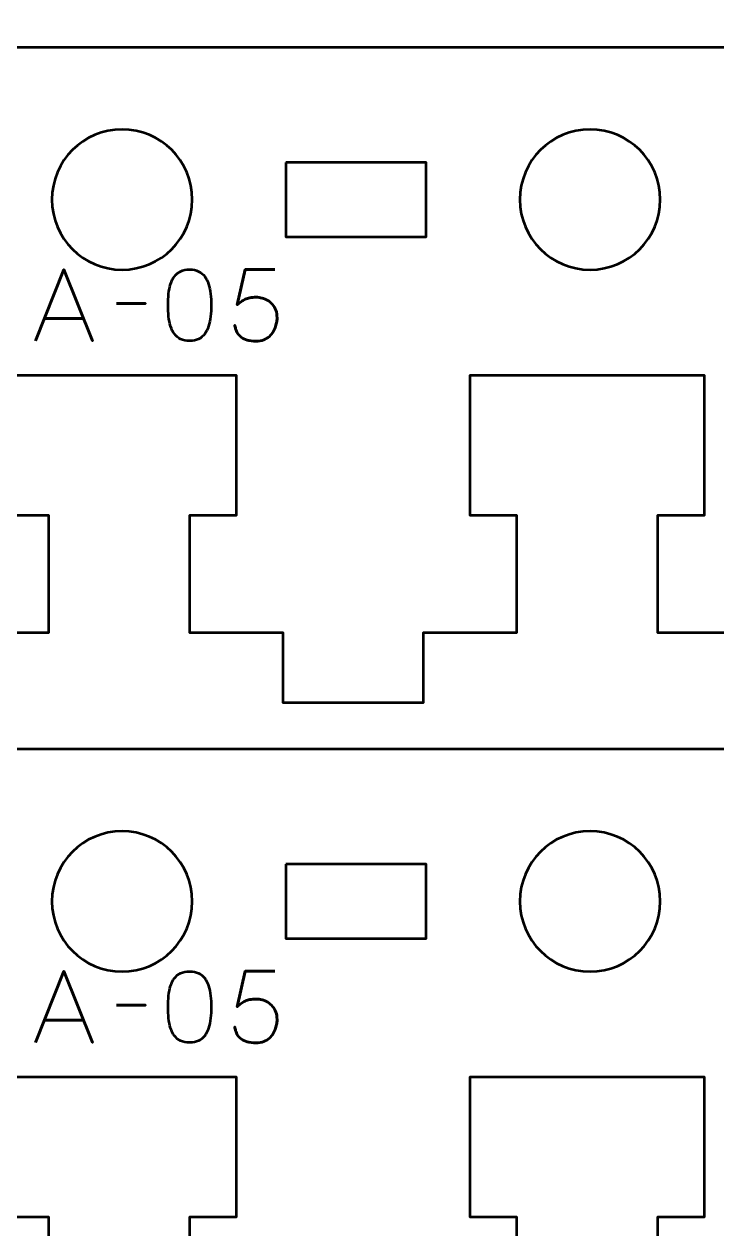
# Model space of a CAD drawing. Header units: centimetres. Extents: x -244 to 242, y -245 to 234.
# Drawn here: x -238.31 to -235.35, y 196.05 to 201.2 of the extents above; entities that cross this region are included whole.
import ezdxf

# ---------------------------------------------------------------- set-up
doc = ezdxf.new("R2010")
doc.units = ezdxf.units.CM
doc.header["$MEASUREMENT"] = 0
doc.layers.add('Layer 1', color=7, linetype='Continuous')

msp = doc.modelspace()

# ---------------------------------------------------------------- linework, layer by layer
at = {"layer": 'Layer 1', "color": 22, "lineweight": 53}
msp.add_open_spline([(-243.95005, 181.60003), (-243.95005, 181.60003), (-243.95005, 233.39993), (-243.95005, 233.39993), (-243.95005, 233.39993), (-243.95005, 233.67707), (-243.72695, 233.90003), (-243.44995, 233.90003), (-243.44995, 233.90003), (-243.44995, 233.90003), (-224.15005, 233.90003), (-224.15005, 233.90003), (-224.15005, 233.90003), (-223.87305, 233.90003), (-223.64995, 233.67707), (-223.64995, 233.39993), (-223.64995, 233.39993), (-223.64995, 233.39993), (-223.64995, 181.60003), (-223.64995, 181.60003), (-223.64995, 181.60003), (-223.64995, 181.32303), (-223.87305, 181.09993), (-224.15005, 181.09993), (-224.15005, 181.09993), (-224.15005, 181.09993), (-243.44995, 181.09993), (-243.44995, 181.09993), (-243.44995, 181.09993), (-243.72695, 181.09993), (-243.95005, 181.32303), (-243.95005, 181.60003)], degree=3, knots=[0, 0, 0, 0, 0.125, 0.125, 0.125, 0.125, 0.25, 0.25, 0.25, 0.25, 0.375, 0.375, 0.375, 0.375, 0.5, 0.5, 0.5, 0.5, 0.625, 0.625, 0.625, 0.625, 0.75, 0.75, 0.75, 0.75, 0.875, 0.875, 0.875, 0.875, 1, 1, 1, 1], dxfattribs=at)
at = {"layer": 'Layer 1', "color": 250, "lineweight": 53}
for points, knots in [([(-234.59992, 198.60007), (-234.59992, 198.60007), (-234.59992, 198.30007), (-234.59992, 198.30007), (-234.59992, 198.30007), (-234.59992, 198.30007), (-235.19992, 198.30007), (-235.19992, 198.30007), (-235.19992, 198.30007), (-235.19992, 198.30007), (-235.19992, 198.60007), (-235.19992, 198.60007), (-235.19992, 198.60007), (-235.19992, 198.60007), (-235.59992, 198.60006), (-235.59992, 198.60006), (-235.59992, 198.60006), (-235.59992, 198.60006), (-235.59992, 199.10007), (-235.59992, 199.10007), (-235.59992, 199.10007), (-235.59992, 199.10007), (-235.39992, 199.10008), (-235.39992, 199.10008), (-235.39992, 199.10008), (-235.39992, 199.10008), (-235.39992, 199.70007), (-235.39992, 199.70007), (-235.39992, 199.70007), (-235.78325, 199.70007), (-236.01659, 199.70007), (-236.39992, 199.70007), (-236.39992, 199.70007), (-236.39992, 199.70007), (-236.39992, 199.10008), (-236.39992, 199.10008), (-236.39992, 199.10008), (-236.39992, 199.10008), (-236.19992, 199.10007), (-236.19992, 199.10007), (-236.19992, 199.10007), (-236.19992, 199.10007), (-236.19992, 198.60007), (-236.19992, 198.60007), (-236.19992, 198.60007), (-236.19992, 198.60007), (-236.59992, 198.60007), (-236.59992, 198.60007), (-236.59992, 198.60007), (-236.59992, 198.60007), (-236.59992, 198.30007), (-236.59992, 198.30007), (-236.59992, 198.30007), (-236.59992, 198.30007), (-237.19992, 198.30007), (-237.19992, 198.30007), (-237.19992, 198.30007), (-237.19992, 198.30007), (-237.19992, 198.60007), (-237.19992, 198.60007), (-237.19992, 198.60007), (-237.19992, 198.60007), (-237.59992, 198.60007), (-237.59992, 198.60007), (-237.59992, 198.60007), (-237.59992, 198.60007), (-237.59992, 199.10007), (-237.59992, 199.10007), (-237.59992, 199.10007), (-237.59992, 199.10007), (-237.39992, 199.10008), (-237.39992, 199.10008), (-237.39992, 199.10008), (-237.39992, 199.10008), (-237.39992, 199.70007), (-237.39992, 199.70007), (-237.39992, 199.70007), (-237.78325, 199.70007), (-238.01658, 199.70007), (-238.39991, 199.70007), (-238.39991, 199.70007), (-238.39991, 199.70007), (-238.39991, 199.10008), (-238.39991, 199.10008), (-238.39991, 199.10008), (-238.39991, 199.10008), (-238.19991, 199.10007), (-238.19991, 199.10007), (-238.19991, 199.10007), (-238.19991, 199.10007), (-238.19991, 198.60006), (-238.19991, 198.60006), (-238.19991, 198.60006), (-238.19991, 198.60006), (-238.59991, 198.60007), (-238.59991, 198.60007), (-238.59991, 198.60007), (-238.59991, 198.60007), (-238.59991, 198.30007), (-238.59991, 198.30007), (-238.59991, 198.30007), (-238.59991, 198.30007), (-239.19991, 198.30007), (-239.19991, 198.30007), (-239.19991, 198.30007), (-239.19991, 198.30007), (-239.19991, 198.60007), (-239.19991, 198.60007), (-239.19991, 198.60007), (-239.19991, 198.60007), (-239.59991, 198.60007), (-239.59991, 198.60007), (-239.59991, 198.60007), (-239.59991, 198.60007), (-239.59991, 199.10007), (-239.59991, 199.10007), (-239.59991, 199.10007), (-239.59991, 199.10007), (-239.39991, 199.10008), (-239.39991, 199.10008), (-239.39991, 199.10008), (-239.39991, 199.10008), (-239.39991, 199.70007), (-239.39991, 199.70007), (-239.39991, 199.70007), (-239.78324, 199.70007), (-240.01658, 199.70007), (-240.39991, 199.70007), (-240.39991, 199.70007), (-240.39991, 199.70007), (-240.39991, 199.10008), (-240.39991, 199.10008), (-240.39991, 199.10008), (-240.39991, 199.10008), (-240.19991, 199.10007), (-240.19991, 199.10007), (-240.19991, 199.10007), (-240.19991, 199.10007), (-240.19991, 198.60006), (-240.19991, 198.60006), (-240.19991, 198.60006), (-240.19991, 198.60006), (-240.59991, 198.60007), (-240.59991, 198.60007), (-240.59991, 198.60007), (-240.59991, 198.60007), (-240.59991, 198.30007), (-240.59991, 198.30007), (-240.59991, 198.30007), (-240.59991, 198.30007), (-241.19991, 198.30007), (-241.19991, 198.30007), (-241.19991, 198.30007), (-241.19991, 198.30007), (-241.19991, 198.60007), (-241.19991, 198.60007), (-241.19991, 198.60007), (-241.19991, 198.60007), (-241.59991, 198.60007), (-241.59991, 198.60007), (-241.59991, 198.60007), (-241.59991, 198.60007), (-241.59991, 199.10007), (-241.59991, 199.10007), (-241.59991, 199.10007), (-241.59991, 199.10007), (-241.39991, 199.10008), (-241.39991, 199.10008), (-241.39991, 199.10008), (-241.39991, 199.10008), (-241.39991, 199.70007), (-241.39991, 199.70007), (-241.39991, 199.70007), (-241.78324, 199.70007), (-242.01658, 199.70007), (-242.39991, 199.70007), (-242.39991, 199.70007), (-242.39991, 199.70007), (-242.39991, 199.10008), (-242.39991, 199.10008), (-242.39991, 199.10008), (-242.39991, 199.10008), (-242.19991, 199.10007), (-242.19991, 199.10007), (-242.19991, 199.10007), (-242.19991, 199.10007), (-242.19991, 198.60006), (-242.19991, 198.60006), (-242.19991, 198.60006), (-242.19991, 198.60006), (-242.59991, 198.60007), (-242.59991, 198.60007), (-242.59991, 198.60007), (-242.59991, 198.60007), (-242.59991, 198.30007), (-242.59991, 198.30007), (-242.59991, 198.30007), (-242.59991, 198.30007), (-243.17491, 198.30007), (-243.17491, 198.30007), (-243.17491, 198.30007), (-243.17491, 198.30007), (-243.18548, 200.29132), (-243.18548, 200.29132), (-243.18548, 200.29132), (-243.18548, 200.29132), (-242.58741, 200.29132), (-242.58741, 200.29132), (-242.58741, 200.29132), (-242.58741, 200.29132), (-242.58741, 200.60882), (-242.58741, 200.60882), (-242.58741, 200.60882), (-242.58741, 200.60882), (-243.1873, 200.60882), (-243.1873, 200.60882), (-243.1873, 200.60882), (-243.18263, 200.88087), (-242.96057, 201.10007), (-242.68741, 201.10007), (-242.68741, 201.10007), (-242.68741, 201.10007), (-233.08742, 201.10007), (-233.08742, 201.10007), (-233.08742, 201.10007), (-232.81426, 201.10007), (-232.5922, 200.88087), (-232.58753, 200.60882), (-232.58753, 200.60882), (-232.58753, 200.60882), (-233.18742, 200.60882), (-233.18742, 200.60882), (-233.18742, 200.60882), (-233.18742, 200.60882), (-233.18742, 200.29132), (-233.18742, 200.29132), (-233.18742, 200.29132), (-233.18742, 200.29132), (-232.58742, 200.29132), (-232.58742, 200.29132), (-232.58742, 200.29132), (-232.58742, 200.29132), (-232.58742, 198.60006), (-232.58742, 198.60006), (-232.58742, 198.60006), (-232.58742, 198.60006), (-232.58742, 198.60007), (-232.58742, 198.60007), (-232.58742, 198.60007), (-232.58742, 198.60007), (-232.58742, 198.30007), (-232.58742, 198.30007), (-232.58742, 198.30007), (-232.58742, 198.30007), (-233.19992, 198.30007), (-233.19992, 198.30007), (-233.19992, 198.30007), (-233.19992, 198.30007), (-233.19992, 198.60007), (-233.19992, 198.60007), (-233.19992, 198.60007), (-233.19992, 198.60007), (-233.59992, 198.60006), (-233.59992, 198.60006), (-233.59992, 198.60006), (-233.59992, 198.60006), (-233.59992, 199.10007), (-233.59992, 199.10007), (-233.59992, 199.10007), (-233.59992, 199.10007), (-233.39992, 199.10008), (-233.39992, 199.10008), (-233.39992, 199.10008), (-233.39992, 199.10008), (-233.39992, 199.70007), (-233.39992, 199.70007), (-233.39992, 199.70007), (-233.78325, 199.70007), (-234.01659, 199.70007), (-234.39992, 199.70007), (-234.39992, 199.70007), (-234.39992, 199.70007), (-234.39992, 199.10008), (-234.39992, 199.10008), (-234.39992, 199.10008), (-234.39992, 199.10008), (-234.19992, 199.10007), (-234.19992, 199.10007), (-234.19992, 199.10007), (-234.19992, 199.10007), (-234.19992, 198.60007), (-234.19992, 198.60007), (-234.19992, 198.60007), (-234.19992, 198.60007), (-234.59992, 198.60007), (-234.59992, 198.60007)], [0, 0, 0, 0, 0.0135135, 0.0135135, 0.0135135, 0.0135135, 0.027027, 0.027027, 0.027027, 0.027027, 0.0405405, 0.0405405, 0.0405405, 0.0405405, 0.0540541, 0.0540541, 0.0540541, 0.0540541, 0.0675676, 0.0675676, 0.0675676, 0.0675676, 0.0810811, 0.0810811, 0.0810811, 0.0810811, 0.0945946, 0.0945946, 0.0945946, 0.0945946, 0.1081081, 0.1081081, 0.1081081, 0.1081081, 0.1216216, 0.1216216, 0.1216216, 0.1216216, 0.1351351, 0.1351351, 0.1351351, 0.1351351, 0.1486486, 0.1486486, 0.1486486, 0.1486486, 0.1621622, 0.1621622, 0.1621622, 0.1621622, 0.1756757, 0.1756757, 0.1756757, 0.1756757, 0.1891892, 0.1891892, 0.1891892, 0.1891892, 0.2027027, 0.2027027, 0.2027027, 0.2027027, 0.2162162, 0.2162162, 0.2162162, 0.2162162, 0.2297297, 0.2297297, 0.2297297, 0.2297297, 0.2432432, 0.2432432, 0.2432432, 0.2432432, 0.2567568, 0.2567568, 0.2567568, 0.2567568, 0.2702703, 0.2702703, 0.2702703, 0.2702703, 0.2837838, 0.2837838, 0.2837838, 0.2837838, 0.2972973, 0.2972973, 0.2972973, 0.2972973, 0.3108108, 0.3108108, 0.3108108, 0.3108108, 0.3243243, 0.3243243, 0.3243243, 0.3243243, 0.3378378, 0.3378378, 0.3378378, 0.3378378, 0.3513514, 0.3513514, 0.3513514, 0.3513514, 0.3648649, 0.3648649, 0.3648649, 0.3648649, 0.3783784, 0.3783784, 0.3783784, 0.3783784, 0.3918919, 0.3918919, 0.3918919, 0.3918919, 0.4054054, 0.4054054, 0.4054054, 0.4054054, 0.4189189, 0.4189189, 0.4189189, 0.4189189, 0.4324324, 0.4324324, 0.4324324, 0.4324324, 0.4459459, 0.4459459, 0.4459459, 0.4459459, 0.4594595, 0.4594595, 0.4594595, 0.4594595, 0.472973, 0.472973, 0.472973, 0.472973, 0.4864865, 0.4864865, 0.4864865, 0.4864865, 0.5, 0.5, 0.5, 0.5, 0.5135135, 0.5135135, 0.5135135, 0.5135135, 0.527027, 0.527027, 0.527027, 0.527027, 0.5405405, 0.5405405, 0.5405405, 0.5405405, 0.5540541, 0.5540541, 0.5540541, 0.5540541, 0.5675676, 0.5675676, 0.5675676, 0.5675676, 0.5810811, 0.5810811, 0.5810811, 0.5810811, 0.5945946, 0.5945946, 0.5945946, 0.5945946, 0.6081081, 0.6081081, 0.6081081, 0.6081081, 0.6216216, 0.6216216, 0.6216216, 0.6216216, 0.6351351, 0.6351351, 0.6351351, 0.6351351, 0.6486486, 0.6486486, 0.6486486, 0.6486486, 0.6621622, 0.6621622, 0.6621622, 0.6621622, 0.6756757, 0.6756757, 0.6756757, 0.6756757, 0.6891892, 0.6891892, 0.6891892, 0.6891892, 0.7027027, 0.7027027, 0.7027027, 0.7027027, 0.7162162, 0.7162162, 0.7162162, 0.7162162, 0.7297297, 0.7297297, 0.7297297, 0.7297297, 0.7432432, 0.7432432, 0.7432432, 0.7432432, 0.7567568, 0.7567568, 0.7567568, 0.7567568, 0.7702703, 0.7702703, 0.7702703, 0.7702703, 0.7837838, 0.7837838, 0.7837838, 0.7837838, 0.7972973, 0.7972973, 0.7972973, 0.7972973, 0.8108108, 0.8108108, 0.8108108, 0.8108108, 0.8243243, 0.8243243, 0.8243243, 0.8243243, 0.8378378, 0.8378378, 0.8378378, 0.8378378, 0.8513514, 0.8513514, 0.8513514, 0.8513514, 0.8648649, 0.8648649, 0.8648649, 0.8648649, 0.8783784, 0.8783784, 0.8783784, 0.8783784, 0.8918919, 0.8918919, 0.8918919, 0.8918919, 0.9054054, 0.9054054, 0.9054054, 0.9054054, 0.9189189, 0.9189189, 0.9189189, 0.9189189, 0.9324324, 0.9324324, 0.9324324, 0.9324324, 0.9459459, 0.9459459, 0.9459459, 0.9459459, 0.9594595, 0.9594595, 0.9594595, 0.9594595, 0.972973, 0.972973, 0.972973, 0.972973, 0.9864865, 0.9864865, 0.9864865, 0.9864865, 1, 1, 1, 1]), ([(-237.88742, 200.75007), (-237.72176, 200.75007), (-237.58742, 200.61573), (-237.58742, 200.45007), (-237.58742, 200.45007), (-237.58742, 200.28441), (-237.72176, 200.15007), (-237.88742, 200.15007), (-237.88742, 200.15007), (-238.05307, 200.15007), (-238.18741, 200.28441), (-238.18741, 200.45007), (-238.18741, 200.45007), (-238.18741, 200.61573), (-238.05307, 200.75007), (-237.88742, 200.75007)], [0, 0, 0, 0, 0.25, 0.25, 0.25, 0.25, 0.5, 0.5, 0.5, 0.5, 0.75, 0.75, 0.75, 0.75, 1, 1, 1, 1]), ([(-235.88742, 200.75007), (-235.72176, 200.75007), (-235.58742, 200.61573), (-235.58742, 200.45007), (-235.58742, 200.45007), (-235.58742, 200.28441), (-235.72176, 200.15007), (-235.88742, 200.15007), (-235.88742, 200.15007), (-236.05308, 200.15007), (-236.18742, 200.28441), (-236.18742, 200.45007), (-236.18742, 200.45007), (-236.18742, 200.61573), (-236.05308, 200.75007), (-235.88742, 200.75007)], [0, 0, 0, 0, 0.25, 0.25, 0.25, 0.25, 0.5, 0.5, 0.5, 0.5, 0.75, 0.75, 0.75, 0.75, 1, 1, 1, 1]), ([(-237.18742, 200.60882), (-237.18742, 200.60882), (-236.58742, 200.60882), (-236.58742, 200.60882), (-236.58742, 200.60882), (-236.58742, 200.60882), (-236.58742, 200.29132), (-236.58742, 200.29132), (-236.58742, 200.29132), (-236.58742, 200.29132), (-237.18742, 200.29132), (-237.18742, 200.29132), (-237.18742, 200.29132), (-237.18742, 200.29132), (-237.18742, 200.60882), (-237.18742, 200.60882)], [0, 0, 0, 0, 0.25, 0.25, 0.25, 0.25, 0.5, 0.5, 0.5, 0.5, 0.75, 0.75, 0.75, 0.75, 1, 1, 1, 1]), ([(-234.59992, 195.60007), (-234.59992, 195.60007), (-234.59992, 195.30007), (-234.59992, 195.30007), (-234.59992, 195.30007), (-234.59992, 195.30007), (-235.19992, 195.30007), (-235.19992, 195.30007), (-235.19992, 195.30007), (-235.19992, 195.30007), (-235.19992, 195.60007), (-235.19992, 195.60007), (-235.19992, 195.60007), (-235.19992, 195.60007), (-235.59992, 195.60006), (-235.59992, 195.60006), (-235.59992, 195.60006), (-235.59992, 195.60006), (-235.59992, 196.10007), (-235.59992, 196.10007), (-235.59992, 196.10007), (-235.59992, 196.10007), (-235.39992, 196.10008), (-235.39992, 196.10008), (-235.39992, 196.10008), (-235.39992, 196.10008), (-235.39992, 196.70007), (-235.39992, 196.70007), (-235.39992, 196.70007), (-235.78325, 196.70007), (-236.01659, 196.70007), (-236.39992, 196.70007), (-236.39992, 196.70007), (-236.39992, 196.70007), (-236.39992, 196.10008), (-236.39992, 196.10008), (-236.39992, 196.10008), (-236.39992, 196.10008), (-236.19992, 196.10007), (-236.19992, 196.10007), (-236.19992, 196.10007), (-236.19992, 196.10007), (-236.19992, 195.60007), (-236.19992, 195.60007), (-236.19992, 195.60007), (-236.19992, 195.60007), (-236.59992, 195.60007), (-236.59992, 195.60007), (-236.59992, 195.60007), (-236.59992, 195.60007), (-236.59992, 195.30007), (-236.59992, 195.30007), (-236.59992, 195.30007), (-236.59992, 195.30007), (-237.19992, 195.30007), (-237.19992, 195.30007), (-237.19992, 195.30007), (-237.19992, 195.30007), (-237.19992, 195.60007), (-237.19992, 195.60007), (-237.19992, 195.60007), (-237.19992, 195.60007), (-237.59992, 195.60007), (-237.59992, 195.60007), (-237.59992, 195.60007), (-237.59992, 195.60007), (-237.59992, 196.10007), (-237.59992, 196.10007), (-237.59992, 196.10007), (-237.59992, 196.10007), (-237.39992, 196.10008), (-237.39992, 196.10008), (-237.39992, 196.10008), (-237.39992, 196.10008), (-237.39992, 196.70007), (-237.39992, 196.70007), (-237.39992, 196.70007), (-237.78325, 196.70007), (-238.01658, 196.70007), (-238.39991, 196.70007), (-238.39991, 196.70007), (-238.39991, 196.70007), (-238.39991, 196.10008), (-238.39991, 196.10008), (-238.39991, 196.10008), (-238.39991, 196.10008), (-238.19991, 196.10007), (-238.19991, 196.10007), (-238.19991, 196.10007), (-238.19991, 196.10007), (-238.19991, 195.60006), (-238.19991, 195.60006), (-238.19991, 195.60006), (-238.19991, 195.60006), (-238.59991, 195.60007), (-238.59991, 195.60007), (-238.59991, 195.60007), (-238.59991, 195.60007), (-238.59991, 195.30007), (-238.59991, 195.30007), (-238.59991, 195.30007), (-238.59991, 195.30007), (-239.19991, 195.30007), (-239.19991, 195.30007), (-239.19991, 195.30007), (-239.19991, 195.30007), (-239.19991, 195.60007), (-239.19991, 195.60007), (-239.19991, 195.60007), (-239.19991, 195.60007), (-239.59991, 195.60007), (-239.59991, 195.60007), (-239.59991, 195.60007), (-239.59991, 195.60007), (-239.59991, 196.10007), (-239.59991, 196.10007), (-239.59991, 196.10007), (-239.59991, 196.10007), (-239.39991, 196.10008), (-239.39991, 196.10008), (-239.39991, 196.10008), (-239.39991, 196.10008), (-239.39991, 196.70007), (-239.39991, 196.70007), (-239.39991, 196.70007), (-239.78324, 196.70007), (-240.01658, 196.70007), (-240.39991, 196.70007), (-240.39991, 196.70007), (-240.39991, 196.70007), (-240.39991, 196.10008), (-240.39991, 196.10008), (-240.39991, 196.10008), (-240.39991, 196.10008), (-240.19991, 196.10007), (-240.19991, 196.10007), (-240.19991, 196.10007), (-240.19991, 196.10007), (-240.19991, 195.60006), (-240.19991, 195.60006), (-240.19991, 195.60006), (-240.19991, 195.60006), (-240.59991, 195.60007), (-240.59991, 195.60007), (-240.59991, 195.60007), (-240.59991, 195.60007), (-240.59991, 195.30007), (-240.59991, 195.30007), (-240.59991, 195.30007), (-240.59991, 195.30007), (-241.19991, 195.30007), (-241.19991, 195.30007), (-241.19991, 195.30007), (-241.19991, 195.30007), (-241.19991, 195.60007), (-241.19991, 195.60007), (-241.19991, 195.60007), (-241.19991, 195.60007), (-241.59991, 195.60007), (-241.59991, 195.60007), (-241.59991, 195.60007), (-241.59991, 195.60007), (-241.59991, 196.10007), (-241.59991, 196.10007), (-241.59991, 196.10007), (-241.59991, 196.10007), (-241.39991, 196.10008), (-241.39991, 196.10008), (-241.39991, 196.10008), (-241.39991, 196.10008), (-241.39991, 196.70007), (-241.39991, 196.70007), (-241.39991, 196.70007), (-241.78324, 196.70007), (-242.01658, 196.70007), (-242.39991, 196.70007), (-242.39991, 196.70007), (-242.39991, 196.70007), (-242.39991, 196.10008), (-242.39991, 196.10008), (-242.39991, 196.10008), (-242.39991, 196.10008), (-242.19991, 196.10007), (-242.19991, 196.10007), (-242.19991, 196.10007), (-242.19991, 196.10007), (-242.19991, 195.60006), (-242.19991, 195.60006), (-242.19991, 195.60006), (-242.19991, 195.60006), (-242.59991, 195.60007), (-242.59991, 195.60007), (-242.59991, 195.60007), (-242.59991, 195.60007), (-242.59991, 195.30007), (-242.59991, 195.30007), (-242.59991, 195.30007), (-242.59991, 195.30007), (-243.17491, 195.30007), (-243.17491, 195.30007), (-243.17491, 195.30007), (-243.17491, 195.30007), (-243.18548, 197.29132), (-243.18548, 197.29132), (-243.18548, 197.29132), (-243.18548, 197.29132), (-242.58741, 197.29132), (-242.58741, 197.29132), (-242.58741, 197.29132), (-242.58741, 197.29132), (-242.58741, 197.60882), (-242.58741, 197.60882), (-242.58741, 197.60882), (-242.58741, 197.60882), (-243.1873, 197.60882), (-243.1873, 197.60882), (-243.1873, 197.60882), (-243.18263, 197.88087), (-242.96057, 198.10007), (-242.68741, 198.10007), (-242.68741, 198.10007), (-242.68741, 198.10007), (-233.08742, 198.10007), (-233.08742, 198.10007), (-233.08742, 198.10007), (-232.81426, 198.10007), (-232.5922, 197.88087), (-232.58753, 197.60882), (-232.58753, 197.60882), (-232.58753, 197.60882), (-233.18742, 197.60882), (-233.18742, 197.60882), (-233.18742, 197.60882), (-233.18742, 197.60882), (-233.18742, 197.29132), (-233.18742, 197.29132), (-233.18742, 197.29132), (-233.18742, 197.29132), (-232.58742, 197.29132), (-232.58742, 197.29132), (-232.58742, 197.29132), (-232.58742, 197.29132), (-232.58742, 195.60006), (-232.58742, 195.60006), (-232.58742, 195.60006), (-232.58742, 195.60006), (-232.58742, 195.60007), (-232.58742, 195.60007), (-232.58742, 195.60007), (-232.58742, 195.60007), (-232.58742, 195.30007), (-232.58742, 195.30007), (-232.58742, 195.30007), (-232.58742, 195.30007), (-233.19992, 195.30007), (-233.19992, 195.30007), (-233.19992, 195.30007), (-233.19992, 195.30007), (-233.19992, 195.60007), (-233.19992, 195.60007), (-233.19992, 195.60007), (-233.19992, 195.60007), (-233.59992, 195.60006), (-233.59992, 195.60006), (-233.59992, 195.60006), (-233.59992, 195.60006), (-233.59992, 196.10007), (-233.59992, 196.10007), (-233.59992, 196.10007), (-233.59992, 196.10007), (-233.39992, 196.10008), (-233.39992, 196.10008), (-233.39992, 196.10008), (-233.39992, 196.10008), (-233.39992, 196.70007), (-233.39992, 196.70007), (-233.39992, 196.70007), (-233.78325, 196.70007), (-234.01659, 196.70007), (-234.39992, 196.70007), (-234.39992, 196.70007), (-234.39992, 196.70007), (-234.39992, 196.10008), (-234.39992, 196.10008), (-234.39992, 196.10008), (-234.39992, 196.10008), (-234.19992, 196.10007), (-234.19992, 196.10007), (-234.19992, 196.10007), (-234.19992, 196.10007), (-234.19992, 195.60007), (-234.19992, 195.60007), (-234.19992, 195.60007), (-234.19992, 195.60007), (-234.59992, 195.60007), (-234.59992, 195.60007)], [0, 0, 0, 0, 0.0135135, 0.0135135, 0.0135135, 0.0135135, 0.027027, 0.027027, 0.027027, 0.027027, 0.0405405, 0.0405405, 0.0405405, 0.0405405, 0.0540541, 0.0540541, 0.0540541, 0.0540541, 0.0675676, 0.0675676, 0.0675676, 0.0675676, 0.0810811, 0.0810811, 0.0810811, 0.0810811, 0.0945946, 0.0945946, 0.0945946, 0.0945946, 0.1081081, 0.1081081, 0.1081081, 0.1081081, 0.1216216, 0.1216216, 0.1216216, 0.1216216, 0.1351351, 0.1351351, 0.1351351, 0.1351351, 0.1486486, 0.1486486, 0.1486486, 0.1486486, 0.1621622, 0.1621622, 0.1621622, 0.1621622, 0.1756757, 0.1756757, 0.1756757, 0.1756757, 0.1891892, 0.1891892, 0.1891892, 0.1891892, 0.2027027, 0.2027027, 0.2027027, 0.2027027, 0.2162162, 0.2162162, 0.2162162, 0.2162162, 0.2297297, 0.2297297, 0.2297297, 0.2297297, 0.2432432, 0.2432432, 0.2432432, 0.2432432, 0.2567568, 0.2567568, 0.2567568, 0.2567568, 0.2702703, 0.2702703, 0.2702703, 0.2702703, 0.2837838, 0.2837838, 0.2837838, 0.2837838, 0.2972973, 0.2972973, 0.2972973, 0.2972973, 0.3108108, 0.3108108, 0.3108108, 0.3108108, 0.3243243, 0.3243243, 0.3243243, 0.3243243, 0.3378378, 0.3378378, 0.3378378, 0.3378378, 0.3513514, 0.3513514, 0.3513514, 0.3513514, 0.3648649, 0.3648649, 0.3648649, 0.3648649, 0.3783784, 0.3783784, 0.3783784, 0.3783784, 0.3918919, 0.3918919, 0.3918919, 0.3918919, 0.4054054, 0.4054054, 0.4054054, 0.4054054, 0.4189189, 0.4189189, 0.4189189, 0.4189189, 0.4324324, 0.4324324, 0.4324324, 0.4324324, 0.4459459, 0.4459459, 0.4459459, 0.4459459, 0.4594595, 0.4594595, 0.4594595, 0.4594595, 0.472973, 0.472973, 0.472973, 0.472973, 0.4864865, 0.4864865, 0.4864865, 0.4864865, 0.5, 0.5, 0.5, 0.5, 0.5135135, 0.5135135, 0.5135135, 0.5135135, 0.527027, 0.527027, 0.527027, 0.527027, 0.5405405, 0.5405405, 0.5405405, 0.5405405, 0.5540541, 0.5540541, 0.5540541, 0.5540541, 0.5675676, 0.5675676, 0.5675676, 0.5675676, 0.5810811, 0.5810811, 0.5810811, 0.5810811, 0.5945946, 0.5945946, 0.5945946, 0.5945946, 0.6081081, 0.6081081, 0.6081081, 0.6081081, 0.6216216, 0.6216216, 0.6216216, 0.6216216, 0.6351351, 0.6351351, 0.6351351, 0.6351351, 0.6486486, 0.6486486, 0.6486486, 0.6486486, 0.6621622, 0.6621622, 0.6621622, 0.6621622, 0.6756757, 0.6756757, 0.6756757, 0.6756757, 0.6891892, 0.6891892, 0.6891892, 0.6891892, 0.7027027, 0.7027027, 0.7027027, 0.7027027, 0.7162162, 0.7162162, 0.7162162, 0.7162162, 0.7297297, 0.7297297, 0.7297297, 0.7297297, 0.7432432, 0.7432432, 0.7432432, 0.7432432, 0.7567568, 0.7567568, 0.7567568, 0.7567568, 0.7702703, 0.7702703, 0.7702703, 0.7702703, 0.7837838, 0.7837838, 0.7837838, 0.7837838, 0.7972973, 0.7972973, 0.7972973, 0.7972973, 0.8108108, 0.8108108, 0.8108108, 0.8108108, 0.8243243, 0.8243243, 0.8243243, 0.8243243, 0.8378378, 0.8378378, 0.8378378, 0.8378378, 0.8513514, 0.8513514, 0.8513514, 0.8513514, 0.8648649, 0.8648649, 0.8648649, 0.8648649, 0.8783784, 0.8783784, 0.8783784, 0.8783784, 0.8918919, 0.8918919, 0.8918919, 0.8918919, 0.9054054, 0.9054054, 0.9054054, 0.9054054, 0.9189189, 0.9189189, 0.9189189, 0.9189189, 0.9324324, 0.9324324, 0.9324324, 0.9324324, 0.9459459, 0.9459459, 0.9459459, 0.9459459, 0.9594595, 0.9594595, 0.9594595, 0.9594595, 0.972973, 0.972973, 0.972973, 0.972973, 0.9864865, 0.9864865, 0.9864865, 0.9864865, 1, 1, 1, 1]), ([(-237.88742, 197.75007), (-237.72176, 197.75007), (-237.58742, 197.61573), (-237.58742, 197.45007), (-237.58742, 197.45007), (-237.58742, 197.28441), (-237.72176, 197.15007), (-237.88742, 197.15007), (-237.88742, 197.15007), (-238.05307, 197.15007), (-238.18741, 197.28441), (-238.18741, 197.45007), (-238.18741, 197.45007), (-238.18741, 197.61573), (-238.05307, 197.75007), (-237.88742, 197.75007)], [0, 0, 0, 0, 0.25, 0.25, 0.25, 0.25, 0.5, 0.5, 0.5, 0.5, 0.75, 0.75, 0.75, 0.75, 1, 1, 1, 1]), ([(-235.88742, 197.75007), (-235.72176, 197.75007), (-235.58742, 197.61573), (-235.58742, 197.45007), (-235.58742, 197.45007), (-235.58742, 197.28441), (-235.72176, 197.15007), (-235.88742, 197.15007), (-235.88742, 197.15007), (-236.05308, 197.15007), (-236.18742, 197.28441), (-236.18742, 197.45007), (-236.18742, 197.45007), (-236.18742, 197.61573), (-236.05308, 197.75007), (-235.88742, 197.75007)], [0, 0, 0, 0, 0.25, 0.25, 0.25, 0.25, 0.5, 0.5, 0.5, 0.5, 0.75, 0.75, 0.75, 0.75, 1, 1, 1, 1]), ([(-237.18742, 197.60882), (-237.18742, 197.60882), (-236.58742, 197.60882), (-236.58742, 197.60882), (-236.58742, 197.60882), (-236.58742, 197.60882), (-236.58742, 197.29132), (-236.58742, 197.29132), (-236.58742, 197.29132), (-236.58742, 197.29132), (-237.18742, 197.29132), (-237.18742, 197.29132), (-237.18742, 197.29132), (-237.18742, 197.29132), (-237.18742, 197.60882), (-237.18742, 197.60882)], [0, 0, 0, 0, 0.25, 0.25, 0.25, 0.25, 0.5, 0.5, 0.5, 0.5, 0.75, 0.75, 0.75, 0.75, 1, 1, 1, 1])]:
    msp.add_open_spline(points, degree=3, knots=knots, dxfattribs=at)
at = {"layer": 'Layer 1', "color": 30, "lineweight": 53}
for points, knots in [([(-238.2572, 199.84619), (-238.2572, 199.84619), (-238.13613, 200.15141), (-238.13613, 200.15141), (-238.13613, 200.15141), (-238.13613, 200.15141), (-238.01463, 199.84619), (-238.01463, 199.84619), (-238.01463, 199.84619), (-238.01463, 199.84619), (-238.13613, 200.15141), (-238.13613, 200.15141), (-238.13613, 200.15141), (-238.13613, 200.15141), (-238.2572, 199.84619), (-238.2572, 199.84619)], [0, 0, 0, 0, 0.25, 0.25, 0.25, 0.25, 0.5, 0.5, 0.5, 0.5, 0.75, 0.75, 0.75, 0.75, 1, 1, 1, 1]), ([(-237.59892, 199.84619), (-237.58411, 199.84626), (-237.57134, 199.84887), (-237.56068, 199.85395), (-237.56068, 199.85395), (-237.5501, 199.85903), (-237.54128, 199.8663), (-237.53423, 199.87554), (-237.53423, 199.87554), (-237.52724, 199.88485), (-237.52174, 199.89586), (-237.51765, 199.90856), (-237.51765, 199.90856), (-237.51362, 199.92126), (-237.51073, 199.93516), (-237.50911, 199.9504), (-237.50911, 199.9504), (-237.50741, 199.96564), (-237.50657, 199.98166), (-237.50664, 199.99859), (-237.50664, 199.99859), (-237.50657, 200.01545), (-237.50741, 200.03147), (-237.50911, 200.04664), (-237.50911, 200.04664), (-237.51073, 200.06181), (-237.51362, 200.07578), (-237.51765, 200.08848), (-237.51765, 200.08848), (-237.52174, 200.10111), (-237.52724, 200.11211), (-237.53423, 200.1215), (-237.53423, 200.1215), (-237.54128, 200.13081), (-237.5501, 200.13808), (-237.56068, 200.14316), (-237.56068, 200.14316), (-237.57134, 200.14831), (-237.58411, 200.15092), (-237.59892, 200.15099), (-237.59892, 200.15099), (-237.61374, 200.15092), (-237.62651, 200.14831), (-237.63717, 200.14316), (-237.63717, 200.14316), (-237.64775, 200.13808), (-237.65657, 200.13081), (-237.66362, 200.1215), (-237.66362, 200.1215), (-237.67061, 200.11211), (-237.67611, 200.10111), (-237.6802, 200.08848), (-237.6802, 200.08848), (-237.68423, 200.07578), (-237.68712, 200.06181), (-237.68874, 200.04664), (-237.68874, 200.04664), (-237.69043, 200.03147), (-237.69128, 200.01545), (-237.69121, 199.99859), (-237.69121, 199.99859), (-237.69128, 199.98166), (-237.69043, 199.96564), (-237.68874, 199.9504), (-237.68874, 199.9504), (-237.68712, 199.93516), (-237.68423, 199.92126), (-237.6802, 199.90856), (-237.6802, 199.90856), (-237.67611, 199.89586), (-237.67061, 199.88485), (-237.66362, 199.87554), (-237.66362, 199.87554), (-237.65657, 199.8663), (-237.64775, 199.85903), (-237.63717, 199.85395), (-237.63717, 199.85395), (-237.62651, 199.84887), (-237.61374, 199.84626), (-237.59892, 199.84619)], [0, 0, 0, 0, 0.05, 0.05, 0.05, 0.05, 0.1, 0.1, 0.1, 0.1, 0.15, 0.15, 0.15, 0.15, 0.2, 0.2, 0.2, 0.2, 0.25, 0.25, 0.25, 0.25, 0.3, 0.3, 0.3, 0.3, 0.35, 0.35, 0.35, 0.35, 0.4, 0.4, 0.4, 0.4, 0.45, 0.45, 0.45, 0.45, 0.5, 0.5, 0.5, 0.5, 0.55, 0.55, 0.55, 0.55, 0.6, 0.6, 0.6, 0.6, 0.65, 0.65, 0.65, 0.65, 0.7, 0.7, 0.7, 0.7, 0.75, 0.75, 0.75, 0.75, 0.8, 0.8, 0.8, 0.8, 0.85, 0.85, 0.85, 0.85, 0.9, 0.9, 0.9, 0.9, 0.95, 0.95, 0.95, 0.95, 1, 1, 1, 1]), ([(-237.59892, 199.84619), (-237.58411, 199.84626), (-237.57134, 199.84887), (-237.56068, 199.85395), (-237.56068, 199.85395), (-237.5501, 199.85903), (-237.54128, 199.8663), (-237.53423, 199.87554), (-237.53423, 199.87554), (-237.52724, 199.88485), (-237.52174, 199.89586), (-237.51765, 199.90856), (-237.51765, 199.90856), (-237.51362, 199.92126), (-237.51073, 199.93516), (-237.50911, 199.9504), (-237.50911, 199.9504), (-237.50741, 199.96564), (-237.50657, 199.98166), (-237.50664, 199.99859), (-237.50664, 199.99859), (-237.50657, 200.01545), (-237.50741, 200.03147), (-237.50911, 200.04664), (-237.50911, 200.04664), (-237.51073, 200.06181), (-237.51362, 200.07578), (-237.51765, 200.08848), (-237.51765, 200.08848), (-237.52174, 200.10111), (-237.52724, 200.11211), (-237.53423, 200.1215), (-237.53423, 200.1215), (-237.54128, 200.13081), (-237.5501, 200.13808), (-237.56068, 200.14316), (-237.56068, 200.14316), (-237.57134, 200.14831), (-237.58411, 200.15092), (-237.59892, 200.15099), (-237.59892, 200.15099), (-237.61374, 200.15092), (-237.62651, 200.14831), (-237.63717, 200.14316), (-237.63717, 200.14316), (-237.64775, 200.13808), (-237.65657, 200.13081), (-237.66362, 200.1215), (-237.66362, 200.1215), (-237.67061, 200.11211), (-237.67611, 200.10111), (-237.6802, 200.08848), (-237.6802, 200.08848), (-237.68423, 200.07578), (-237.68712, 200.06181), (-237.68874, 200.04664), (-237.68874, 200.04664), (-237.69043, 200.03147), (-237.69128, 200.01545), (-237.69121, 199.99859), (-237.69121, 199.99859), (-237.69128, 199.98166), (-237.69043, 199.96564), (-237.68874, 199.9504), (-237.68874, 199.9504), (-237.68712, 199.93516), (-237.68423, 199.92126), (-237.6802, 199.90856), (-237.6802, 199.90856), (-237.67611, 199.89586), (-237.67061, 199.88485), (-237.66362, 199.87554), (-237.66362, 199.87554), (-237.65657, 199.8663), (-237.64775, 199.85903), (-237.63717, 199.85395), (-237.63717, 199.85395), (-237.62651, 199.84887), (-237.61374, 199.84626), (-237.59892, 199.84619)], [0, 0, 0, 0, 0.05, 0.05, 0.05, 0.05, 0.1, 0.1, 0.1, 0.1, 0.15, 0.15, 0.15, 0.15, 0.2, 0.2, 0.2, 0.2, 0.25, 0.25, 0.25, 0.25, 0.3, 0.3, 0.3, 0.3, 0.35, 0.35, 0.35, 0.35, 0.4, 0.4, 0.4, 0.4, 0.45, 0.45, 0.45, 0.45, 0.5, 0.5, 0.5, 0.5, 0.55, 0.55, 0.55, 0.55, 0.6, 0.6, 0.6, 0.6, 0.65, 0.65, 0.65, 0.65, 0.7, 0.7, 0.7, 0.7, 0.75, 0.75, 0.75, 0.75, 0.8, 0.8, 0.8, 0.8, 0.85, 0.85, 0.85, 0.85, 0.9, 0.9, 0.9, 0.9, 0.95, 0.95, 0.95, 0.95, 1, 1, 1, 1]), ([(-237.23486, 200.15141), (-237.23486, 200.15141), (-237.36186, 200.15141), (-237.36186, 200.15141), (-237.36186, 200.15141), (-237.36186, 200.15141), (-237.39573, 199.99986), (-237.39573, 199.99986), (-237.39573, 199.99986), (-237.3898, 200.00494), (-237.38416, 200.00952), (-237.37872, 200.01355), (-237.37872, 200.01355), (-237.37336, 200.01757), (-237.36772, 200.02095), (-237.36172, 200.02378), (-237.36172, 200.02378), (-237.35579, 200.0266), (-237.34902, 200.02872), (-237.3414, 200.0302), (-237.3414, 200.0302), (-237.33385, 200.03168), (-237.32482, 200.03246), (-237.31445, 200.03246), (-237.31445, 200.03246), (-237.30598, 200.03246), (-237.29751, 200.03133), (-237.28905, 200.029), (-237.28905, 200.029), (-237.28058, 200.02674), (-237.27254, 200.02328), (-237.26492, 200.0187), (-237.26492, 200.0187), (-237.25723, 200.01404), (-237.25045, 200.00825), (-237.24453, 200.00127), (-237.24453, 200.00127), (-237.23853, 199.99428), (-237.2338, 199.9861), (-237.23042, 199.97672), (-237.23042, 199.97672), (-237.22696, 199.96733), (-237.2252, 199.95668), (-237.22513, 199.94483), (-237.22513, 199.94483), (-237.22505, 199.94045), (-237.22555, 199.93495), (-237.22654, 199.92846), (-237.22654, 199.92846), (-237.22745, 199.92197), (-237.22915, 199.91491), (-237.23155, 199.90743), (-237.23155, 199.90743), (-237.23394, 199.89995), (-237.23733, 199.89254), (-237.24163, 199.88521), (-237.24163, 199.88521), (-237.24594, 199.87787), (-237.25144, 199.87117), (-237.25807, 199.8651), (-237.25807, 199.8651), (-237.26471, 199.85903), (-237.27275, 199.85416), (-237.28213, 199.85049), (-237.28213, 199.85049), (-237.29159, 199.8469), (-237.30267, 199.84499), (-237.31529, 199.84492), (-237.31529, 199.84492), (-237.33039, 199.84499), (-237.34309, 199.84661), (-237.35339, 199.84965), (-237.35339, 199.84965), (-237.3637, 199.85275), (-237.37209, 199.85677), (-237.37858, 199.86185), (-237.37858, 199.86185), (-237.38514, 199.86693), (-237.39022, 199.87251), (-237.39389, 199.87857), (-237.39389, 199.87857), (-237.39756, 199.88464), (-237.40031, 199.89071), (-237.40215, 199.89678), (-237.40215, 199.89678), (-237.40398, 199.90285), (-237.40539, 199.90842), (-237.40631, 199.9135), (-237.40631, 199.9135), (-237.40539, 199.90842), (-237.40398, 199.90285), (-237.40215, 199.89678), (-237.40215, 199.89678), (-237.40031, 199.89071), (-237.39756, 199.88464), (-237.39389, 199.87857), (-237.39389, 199.87857), (-237.39022, 199.87251), (-237.38514, 199.86693), (-237.37858, 199.86185), (-237.37858, 199.86185), (-237.37209, 199.85677), (-237.3637, 199.85275), (-237.35339, 199.84965), (-237.35339, 199.84965), (-237.34309, 199.84661), (-237.33039, 199.84499), (-237.31529, 199.84492), (-237.31529, 199.84492), (-237.30267, 199.84499), (-237.29159, 199.8469), (-237.28213, 199.85049), (-237.28213, 199.85049), (-237.27275, 199.85416), (-237.26471, 199.85903), (-237.25807, 199.8651), (-237.25807, 199.8651), (-237.25144, 199.87117), (-237.24594, 199.87787), (-237.24163, 199.88521), (-237.24163, 199.88521), (-237.23733, 199.89254), (-237.23394, 199.89995), (-237.23155, 199.90743), (-237.23155, 199.90743), (-237.22915, 199.91491), (-237.22745, 199.92197), (-237.22654, 199.92846), (-237.22654, 199.92846), (-237.22555, 199.93495), (-237.22505, 199.94045), (-237.22513, 199.94483), (-237.22513, 199.94483), (-237.2252, 199.95668), (-237.22696, 199.96733), (-237.23042, 199.97672), (-237.23042, 199.97672), (-237.2338, 199.9861), (-237.23853, 199.99428), (-237.24453, 200.00127), (-237.24453, 200.00127), (-237.25045, 200.00825), (-237.25723, 200.01404), (-237.26492, 200.0187), (-237.26492, 200.0187), (-237.27254, 200.02328), (-237.28058, 200.02674), (-237.28905, 200.029), (-237.28905, 200.029), (-237.29751, 200.03133), (-237.30598, 200.03246), (-237.31445, 200.03246), (-237.31445, 200.03246), (-237.32482, 200.03246), (-237.33385, 200.03168), (-237.3414, 200.0302), (-237.3414, 200.0302), (-237.34902, 200.02872), (-237.35579, 200.0266), (-237.36172, 200.02378), (-237.36172, 200.02378), (-237.36772, 200.02095), (-237.37336, 200.01757), (-237.37872, 200.01355), (-237.37872, 200.01355), (-237.38416, 200.00952), (-237.3898, 200.00494), (-237.39573, 199.99986), (-237.39573, 199.99986), (-237.39573, 199.99986), (-237.36186, 200.15141), (-237.36186, 200.15141), (-237.36186, 200.15141), (-237.36186, 200.15141), (-237.23486, 200.15141), (-237.23486, 200.15141)], [0, 0, 0, 0, 0.0227273, 0.0227273, 0.0227273, 0.0227273, 0.0454545, 0.0454545, 0.0454545, 0.0454545, 0.0681818, 0.0681818, 0.0681818, 0.0681818, 0.0909091, 0.0909091, 0.0909091, 0.0909091, 0.1136364, 0.1136364, 0.1136364, 0.1136364, 0.1363636, 0.1363636, 0.1363636, 0.1363636, 0.1590909, 0.1590909, 0.1590909, 0.1590909, 0.1818182, 0.1818182, 0.1818182, 0.1818182, 0.2045455, 0.2045455, 0.2045455, 0.2045455, 0.2272727, 0.2272727, 0.2272727, 0.2272727, 0.25, 0.25, 0.25, 0.25, 0.2727273, 0.2727273, 0.2727273, 0.2727273, 0.2954545, 0.2954545, 0.2954545, 0.2954545, 0.3181818, 0.3181818, 0.3181818, 0.3181818, 0.3409091, 0.3409091, 0.3409091, 0.3409091, 0.3636364, 0.3636364, 0.3636364, 0.3636364, 0.3863636, 0.3863636, 0.3863636, 0.3863636, 0.4090909, 0.4090909, 0.4090909, 0.4090909, 0.4318182, 0.4318182, 0.4318182, 0.4318182, 0.4545455, 0.4545455, 0.4545455, 0.4545455, 0.4772727, 0.4772727, 0.4772727, 0.4772727, 0.5, 0.5, 0.5, 0.5, 0.5227273, 0.5227273, 0.5227273, 0.5227273, 0.5454545, 0.5454545, 0.5454545, 0.5454545, 0.5681818, 0.5681818, 0.5681818, 0.5681818, 0.5909091, 0.5909091, 0.5909091, 0.5909091, 0.6136364, 0.6136364, 0.6136364, 0.6136364, 0.6363636, 0.6363636, 0.6363636, 0.6363636, 0.6590909, 0.6590909, 0.6590909, 0.6590909, 0.6818182, 0.6818182, 0.6818182, 0.6818182, 0.7045455, 0.7045455, 0.7045455, 0.7045455, 0.7272727, 0.7272727, 0.7272727, 0.7272727, 0.75, 0.75, 0.75, 0.75, 0.7727273, 0.7727273, 0.7727273, 0.7727273, 0.7954545, 0.7954545, 0.7954545, 0.7954545, 0.8181818, 0.8181818, 0.8181818, 0.8181818, 0.8409091, 0.8409091, 0.8409091, 0.8409091, 0.8636364, 0.8636364, 0.8636364, 0.8636364, 0.8863636, 0.8863636, 0.8863636, 0.8863636, 0.9090909, 0.9090909, 0.9090909, 0.9090909, 0.9318182, 0.9318182, 0.9318182, 0.9318182, 0.9545455, 0.9545455, 0.9545455, 0.9545455, 0.9772727, 0.9772727, 0.9772727, 0.9772727, 1, 1, 1, 1]), ([(-237.91134, 200.00579), (-237.91134, 200.00579), (-237.78815, 200.00579), (-237.78815, 200.00579), (-237.78815, 200.00579), (-237.78815, 200.00579), (-237.91134, 200.00579), (-237.91134, 200.00579)], [0, 0, 0, 0, 0.5, 0.5, 0.5, 0.5, 1, 1, 1, 1]), ([(-238.2191, 199.94229), (-238.2191, 199.94229), (-238.05316, 199.94229), (-238.05316, 199.94229), (-238.05316, 199.94229), (-238.05316, 199.94229), (-238.2191, 199.94229), (-238.2191, 199.94229)], [0, 0, 0, 0, 0.5, 0.5, 0.5, 0.5, 1, 1, 1, 1]), ([(-238.2572, 196.84619), (-238.2572, 196.84619), (-238.13613, 197.15141), (-238.13613, 197.15141), (-238.13613, 197.15141), (-238.13613, 197.15141), (-238.01463, 196.84619), (-238.01463, 196.84619), (-238.01463, 196.84619), (-238.01463, 196.84619), (-238.13613, 197.15141), (-238.13613, 197.15141), (-238.13613, 197.15141), (-238.13613, 197.15141), (-238.2572, 196.84619), (-238.2572, 196.84619)], [0, 0, 0, 0, 0.25, 0.25, 0.25, 0.25, 0.5, 0.5, 0.5, 0.5, 0.75, 0.75, 0.75, 0.75, 1, 1, 1, 1]), ([(-237.59892, 196.84619), (-237.58411, 196.84626), (-237.57134, 196.84887), (-237.56068, 196.85395), (-237.56068, 196.85395), (-237.5501, 196.85903), (-237.54128, 196.8663), (-237.53423, 196.87554), (-237.53423, 196.87554), (-237.52724, 196.88485), (-237.52174, 196.89586), (-237.51765, 196.90856), (-237.51765, 196.90856), (-237.51362, 196.92126), (-237.51073, 196.93516), (-237.50911, 196.9504), (-237.50911, 196.9504), (-237.50741, 196.96564), (-237.50657, 196.98166), (-237.50664, 196.99859), (-237.50664, 196.99859), (-237.50657, 197.01545), (-237.50741, 197.03147), (-237.50911, 197.04664), (-237.50911, 197.04664), (-237.51073, 197.06181), (-237.51362, 197.07578), (-237.51765, 197.08848), (-237.51765, 197.08848), (-237.52174, 197.10111), (-237.52724, 197.11211), (-237.53423, 197.1215), (-237.53423, 197.1215), (-237.54128, 197.13081), (-237.5501, 197.13808), (-237.56068, 197.14316), (-237.56068, 197.14316), (-237.57134, 197.14831), (-237.58411, 197.15092), (-237.59892, 197.15099), (-237.59892, 197.15099), (-237.61374, 197.15092), (-237.62651, 197.14831), (-237.63717, 197.14316), (-237.63717, 197.14316), (-237.64775, 197.13808), (-237.65657, 197.13081), (-237.66362, 197.1215), (-237.66362, 197.1215), (-237.67061, 197.11211), (-237.67611, 197.10111), (-237.6802, 197.08848), (-237.6802, 197.08848), (-237.68423, 197.07578), (-237.68712, 197.06181), (-237.68874, 197.04664), (-237.68874, 197.04664), (-237.69043, 197.03147), (-237.69128, 197.01545), (-237.69121, 196.99859), (-237.69121, 196.99859), (-237.69128, 196.98166), (-237.69043, 196.96564), (-237.68874, 196.9504), (-237.68874, 196.9504), (-237.68712, 196.93516), (-237.68423, 196.92126), (-237.6802, 196.90856), (-237.6802, 196.90856), (-237.67611, 196.89586), (-237.67061, 196.88485), (-237.66362, 196.87554), (-237.66362, 196.87554), (-237.65657, 196.8663), (-237.64775, 196.85903), (-237.63717, 196.85395), (-237.63717, 196.85395), (-237.62651, 196.84887), (-237.61374, 196.84626), (-237.59892, 196.84619)], [0, 0, 0, 0, 0.05, 0.05, 0.05, 0.05, 0.1, 0.1, 0.1, 0.1, 0.15, 0.15, 0.15, 0.15, 0.2, 0.2, 0.2, 0.2, 0.25, 0.25, 0.25, 0.25, 0.3, 0.3, 0.3, 0.3, 0.35, 0.35, 0.35, 0.35, 0.4, 0.4, 0.4, 0.4, 0.45, 0.45, 0.45, 0.45, 0.5, 0.5, 0.5, 0.5, 0.55, 0.55, 0.55, 0.55, 0.6, 0.6, 0.6, 0.6, 0.65, 0.65, 0.65, 0.65, 0.7, 0.7, 0.7, 0.7, 0.75, 0.75, 0.75, 0.75, 0.8, 0.8, 0.8, 0.8, 0.85, 0.85, 0.85, 0.85, 0.9, 0.9, 0.9, 0.9, 0.95, 0.95, 0.95, 0.95, 1, 1, 1, 1]), ([(-237.59892, 196.84619), (-237.58411, 196.84626), (-237.57134, 196.84887), (-237.56068, 196.85395), (-237.56068, 196.85395), (-237.5501, 196.85903), (-237.54128, 196.8663), (-237.53423, 196.87554), (-237.53423, 196.87554), (-237.52724, 196.88485), (-237.52174, 196.89586), (-237.51765, 196.90856), (-237.51765, 196.90856), (-237.51362, 196.92126), (-237.51073, 196.93516), (-237.50911, 196.9504), (-237.50911, 196.9504), (-237.50741, 196.96564), (-237.50657, 196.98166), (-237.50664, 196.99859), (-237.50664, 196.99859), (-237.50657, 197.01545), (-237.50741, 197.03147), (-237.50911, 197.04664), (-237.50911, 197.04664), (-237.51073, 197.06181), (-237.51362, 197.07578), (-237.51765, 197.08848), (-237.51765, 197.08848), (-237.52174, 197.10111), (-237.52724, 197.11211), (-237.53423, 197.1215), (-237.53423, 197.1215), (-237.54128, 197.13081), (-237.5501, 197.13808), (-237.56068, 197.14316), (-237.56068, 197.14316), (-237.57134, 197.14831), (-237.58411, 197.15092), (-237.59892, 197.15099), (-237.59892, 197.15099), (-237.61374, 197.15092), (-237.62651, 197.14831), (-237.63717, 197.14316), (-237.63717, 197.14316), (-237.64775, 197.13808), (-237.65657, 197.13081), (-237.66362, 197.1215), (-237.66362, 197.1215), (-237.67061, 197.11211), (-237.67611, 197.10111), (-237.6802, 197.08848), (-237.6802, 197.08848), (-237.68423, 197.07578), (-237.68712, 197.06181), (-237.68874, 197.04664), (-237.68874, 197.04664), (-237.69043, 197.03147), (-237.69128, 197.01545), (-237.69121, 196.99859), (-237.69121, 196.99859), (-237.69128, 196.98166), (-237.69043, 196.96564), (-237.68874, 196.9504), (-237.68874, 196.9504), (-237.68712, 196.93516), (-237.68423, 196.92126), (-237.6802, 196.90856), (-237.6802, 196.90856), (-237.67611, 196.89586), (-237.67061, 196.88485), (-237.66362, 196.87554), (-237.66362, 196.87554), (-237.65657, 196.8663), (-237.64775, 196.85903), (-237.63717, 196.85395), (-237.63717, 196.85395), (-237.62651, 196.84887), (-237.61374, 196.84626), (-237.59892, 196.84619)], [0, 0, 0, 0, 0.05, 0.05, 0.05, 0.05, 0.1, 0.1, 0.1, 0.1, 0.15, 0.15, 0.15, 0.15, 0.2, 0.2, 0.2, 0.2, 0.25, 0.25, 0.25, 0.25, 0.3, 0.3, 0.3, 0.3, 0.35, 0.35, 0.35, 0.35, 0.4, 0.4, 0.4, 0.4, 0.45, 0.45, 0.45, 0.45, 0.5, 0.5, 0.5, 0.5, 0.55, 0.55, 0.55, 0.55, 0.6, 0.6, 0.6, 0.6, 0.65, 0.65, 0.65, 0.65, 0.7, 0.7, 0.7, 0.7, 0.75, 0.75, 0.75, 0.75, 0.8, 0.8, 0.8, 0.8, 0.85, 0.85, 0.85, 0.85, 0.9, 0.9, 0.9, 0.9, 0.95, 0.95, 0.95, 0.95, 1, 1, 1, 1]), ([(-237.23486, 197.15141), (-237.23486, 197.15141), (-237.36186, 197.15141), (-237.36186, 197.15141), (-237.36186, 197.15141), (-237.36186, 197.15141), (-237.39573, 196.99986), (-237.39573, 196.99986), (-237.39573, 196.99986), (-237.3898, 197.00494), (-237.38416, 197.00952), (-237.37872, 197.01355), (-237.37872, 197.01355), (-237.37336, 197.01757), (-237.36772, 197.02095), (-237.36172, 197.02378), (-237.36172, 197.02378), (-237.35579, 197.0266), (-237.34902, 197.02872), (-237.3414, 197.0302), (-237.3414, 197.0302), (-237.33385, 197.03168), (-237.32482, 197.03246), (-237.31445, 197.03246), (-237.31445, 197.03246), (-237.30598, 197.03246), (-237.29751, 197.03133), (-237.28905, 197.029), (-237.28905, 197.029), (-237.28058, 197.02674), (-237.27254, 197.02328), (-237.26492, 197.0187), (-237.26492, 197.0187), (-237.25723, 197.01404), (-237.25045, 197.00825), (-237.24453, 197.00127), (-237.24453, 197.00127), (-237.23853, 196.99428), (-237.2338, 196.9861), (-237.23042, 196.97672), (-237.23042, 196.97672), (-237.22696, 196.96733), (-237.2252, 196.95668), (-237.22513, 196.94483), (-237.22513, 196.94483), (-237.22505, 196.94045), (-237.22555, 196.93495), (-237.22654, 196.92846), (-237.22654, 196.92846), (-237.22745, 196.92197), (-237.22915, 196.91491), (-237.23155, 196.90743), (-237.23155, 196.90743), (-237.23394, 196.89995), (-237.23733, 196.89254), (-237.24163, 196.88521), (-237.24163, 196.88521), (-237.24594, 196.87787), (-237.25144, 196.87117), (-237.25807, 196.8651), (-237.25807, 196.8651), (-237.26471, 196.85903), (-237.27275, 196.85416), (-237.28213, 196.85049), (-237.28213, 196.85049), (-237.29159, 196.8469), (-237.30267, 196.84499), (-237.31529, 196.84492), (-237.31529, 196.84492), (-237.33039, 196.84499), (-237.34309, 196.84661), (-237.35339, 196.84965), (-237.35339, 196.84965), (-237.3637, 196.85275), (-237.37209, 196.85677), (-237.37858, 196.86185), (-237.37858, 196.86185), (-237.38514, 196.86693), (-237.39022, 196.87251), (-237.39389, 196.87857), (-237.39389, 196.87857), (-237.39756, 196.88464), (-237.40031, 196.89071), (-237.40215, 196.89678), (-237.40215, 196.89678), (-237.40398, 196.90285), (-237.40539, 196.90842), (-237.40631, 196.9135), (-237.40631, 196.9135), (-237.40539, 196.90842), (-237.40398, 196.90285), (-237.40215, 196.89678), (-237.40215, 196.89678), (-237.40031, 196.89071), (-237.39756, 196.88464), (-237.39389, 196.87857), (-237.39389, 196.87857), (-237.39022, 196.87251), (-237.38514, 196.86693), (-237.37858, 196.86185), (-237.37858, 196.86185), (-237.37209, 196.85677), (-237.3637, 196.85275), (-237.35339, 196.84965), (-237.35339, 196.84965), (-237.34309, 196.84661), (-237.33039, 196.84499), (-237.31529, 196.84492), (-237.31529, 196.84492), (-237.30267, 196.84499), (-237.29159, 196.8469), (-237.28213, 196.85049), (-237.28213, 196.85049), (-237.27275, 196.85416), (-237.26471, 196.85903), (-237.25807, 196.8651), (-237.25807, 196.8651), (-237.25144, 196.87117), (-237.24594, 196.87787), (-237.24163, 196.88521), (-237.24163, 196.88521), (-237.23733, 196.89254), (-237.23394, 196.89995), (-237.23155, 196.90743), (-237.23155, 196.90743), (-237.22915, 196.91491), (-237.22745, 196.92197), (-237.22654, 196.92846), (-237.22654, 196.92846), (-237.22555, 196.93495), (-237.22505, 196.94045), (-237.22513, 196.94483), (-237.22513, 196.94483), (-237.2252, 196.95668), (-237.22696, 196.96733), (-237.23042, 196.97672), (-237.23042, 196.97672), (-237.2338, 196.9861), (-237.23853, 196.99428), (-237.24453, 197.00127), (-237.24453, 197.00127), (-237.25045, 197.00825), (-237.25723, 197.01404), (-237.26492, 197.0187), (-237.26492, 197.0187), (-237.27254, 197.02328), (-237.28058, 197.02674), (-237.28905, 197.029), (-237.28905, 197.029), (-237.29751, 197.03133), (-237.30598, 197.03246), (-237.31445, 197.03246), (-237.31445, 197.03246), (-237.32482, 197.03246), (-237.33385, 197.03168), (-237.3414, 197.0302), (-237.3414, 197.0302), (-237.34902, 197.02872), (-237.35579, 197.0266), (-237.36172, 197.02378), (-237.36172, 197.02378), (-237.36772, 197.02095), (-237.37336, 197.01757), (-237.37872, 197.01355), (-237.37872, 197.01355), (-237.38416, 197.00952), (-237.3898, 197.00494), (-237.39573, 196.99986), (-237.39573, 196.99986), (-237.39573, 196.99986), (-237.36186, 197.15141), (-237.36186, 197.15141), (-237.36186, 197.15141), (-237.36186, 197.15141), (-237.23486, 197.15141), (-237.23486, 197.15141)], [0, 0, 0, 0, 0.0227273, 0.0227273, 0.0227273, 0.0227273, 0.0454545, 0.0454545, 0.0454545, 0.0454545, 0.0681818, 0.0681818, 0.0681818, 0.0681818, 0.0909091, 0.0909091, 0.0909091, 0.0909091, 0.1136364, 0.1136364, 0.1136364, 0.1136364, 0.1363636, 0.1363636, 0.1363636, 0.1363636, 0.1590909, 0.1590909, 0.1590909, 0.1590909, 0.1818182, 0.1818182, 0.1818182, 0.1818182, 0.2045455, 0.2045455, 0.2045455, 0.2045455, 0.2272727, 0.2272727, 0.2272727, 0.2272727, 0.25, 0.25, 0.25, 0.25, 0.2727273, 0.2727273, 0.2727273, 0.2727273, 0.2954545, 0.2954545, 0.2954545, 0.2954545, 0.3181818, 0.3181818, 0.3181818, 0.3181818, 0.3409091, 0.3409091, 0.3409091, 0.3409091, 0.3636364, 0.3636364, 0.3636364, 0.3636364, 0.3863636, 0.3863636, 0.3863636, 0.3863636, 0.4090909, 0.4090909, 0.4090909, 0.4090909, 0.4318182, 0.4318182, 0.4318182, 0.4318182, 0.4545455, 0.4545455, 0.4545455, 0.4545455, 0.4772727, 0.4772727, 0.4772727, 0.4772727, 0.5, 0.5, 0.5, 0.5, 0.5227273, 0.5227273, 0.5227273, 0.5227273, 0.5454545, 0.5454545, 0.5454545, 0.5454545, 0.5681818, 0.5681818, 0.5681818, 0.5681818, 0.5909091, 0.5909091, 0.5909091, 0.5909091, 0.6136364, 0.6136364, 0.6136364, 0.6136364, 0.6363636, 0.6363636, 0.6363636, 0.6363636, 0.6590909, 0.6590909, 0.6590909, 0.6590909, 0.6818182, 0.6818182, 0.6818182, 0.6818182, 0.7045455, 0.7045455, 0.7045455, 0.7045455, 0.7272727, 0.7272727, 0.7272727, 0.7272727, 0.75, 0.75, 0.75, 0.75, 0.7727273, 0.7727273, 0.7727273, 0.7727273, 0.7954545, 0.7954545, 0.7954545, 0.7954545, 0.8181818, 0.8181818, 0.8181818, 0.8181818, 0.8409091, 0.8409091, 0.8409091, 0.8409091, 0.8636364, 0.8636364, 0.8636364, 0.8636364, 0.8863636, 0.8863636, 0.8863636, 0.8863636, 0.9090909, 0.9090909, 0.9090909, 0.9090909, 0.9318182, 0.9318182, 0.9318182, 0.9318182, 0.9545455, 0.9545455, 0.9545455, 0.9545455, 0.9772727, 0.9772727, 0.9772727, 0.9772727, 1, 1, 1, 1]), ([(-237.91134, 197.00579), (-237.91134, 197.00579), (-237.78815, 197.00579), (-237.78815, 197.00579), (-237.78815, 197.00579), (-237.78815, 197.00579), (-237.91134, 197.00579), (-237.91134, 197.00579)], [0, 0, 0, 0, 0.5, 0.5, 0.5, 0.5, 1, 1, 1, 1]), ([(-238.2191, 196.94229), (-238.2191, 196.94229), (-238.05316, 196.94229), (-238.05316, 196.94229), (-238.05316, 196.94229), (-238.05316, 196.94229), (-238.2191, 196.94229), (-238.2191, 196.94229)], [0, 0, 0, 0, 0.5, 0.5, 0.5, 0.5, 1, 1, 1, 1])]:
    msp.add_open_spline(points, degree=3, knots=knots, dxfattribs=at)

doc.saveas('drawing.dxf')
